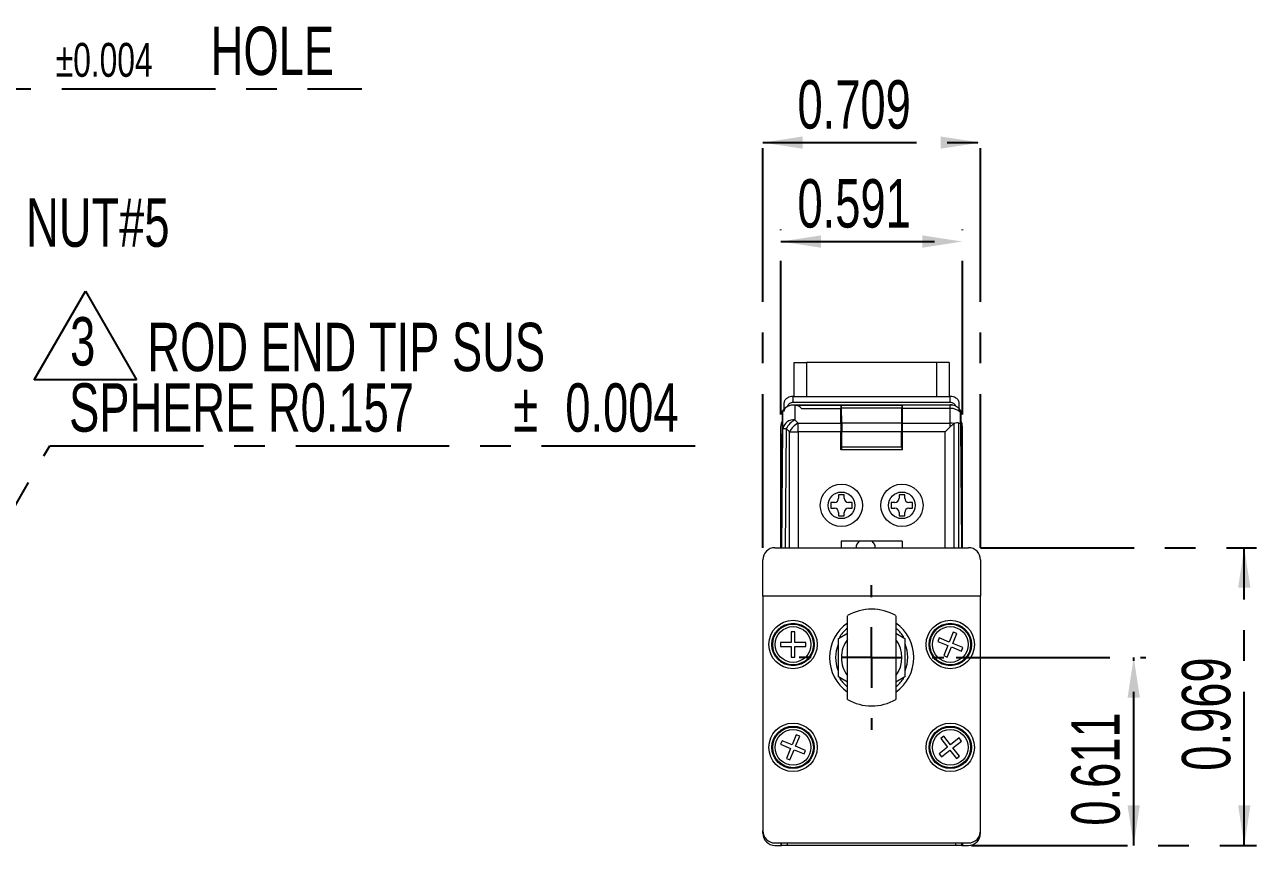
# Model space of a CAD drawing. Header units: inches. Extents: x 0.2 to 16.3, y 0.2 to 11.5.
# Drawn here: x 9.041 to 13.05, y 6.42 to 9.09 of the extents above; entities that cross this region are included whole.
import ezdxf

# ---------------------------------------------------------------- set-up
doc = ezdxf.new("R2010")
doc.units = ezdxf.units.IN
doc.header["$MEASUREMENT"] = 0
doc.linetypes.add('CENTERX2', pattern=[0.8, 0.5, -0.1, 0.1, -0.1])
doc.layers.add('CENTER_LINE', color=7, linetype='CENTERX2')
doc.styles.add('SLDTEXTSTYLE0', font='TXT', dxfattribs={"width": 0.7})
doc.dimstyles.new('SLDDIMSTYLE11', dxfattribs={"dimtxt": 0.15748, "dimasz": 0.13, "dimexe": 0, "dimexo": 0.0625, "dimgap": 0.03937, "dimtad": 0, "dimtih": 1, "dimtoh": 1, "dimdec": 3, "dimrnd": 1e-09, "dimzin": 12, "dimdsep": 46, "dimtxsty": 'SLDTEXTSTYLE0', "dimsah": 1, "dimcen": 0, "dimadec": 0, "dimazin": 3, "dimtfac": 1, "dimtdec": 3, "dimtofl": 0, "dimtmove": 0, "dimatfit": 3, "dimfxl": 1, "dimfrac": 2, "dimtolj": 1, "dimtzin": 12, "dimarcsym": 0})
doc.dimstyles.new('SLDDIMSTYLE2', dxfattribs={"dimtxt": 0.15748, "dimasz": 0.13, "dimexe": 0, "dimexo": 0.0625, "dimgap": 0.03937, "dimtad": 1, "dimdec": 3, "dimrnd": 1e-09, "dimdsep": 46, "dimtxsty": 'SLDTEXTSTYLE0', "dimsah": 1, "dimcen": 0.09, "dimadec": 0, "dimazin": 2, "dimtfac": 1, "dimtdec": 3, "dimtofl": 0, "dimtmove": 0, "dimatfit": 3, "dimfxl": 1, "dimfrac": 2, "dimtolj": 1, "dimtzin": 12, "dimarcsym": 0})
doc.dimstyles.new('SLDDIMSTYLE7', dxfattribs={"dimtxt": 0.15748, "dimasz": 0.13, "dimexe": 0, "dimexo": 0.0625, "dimgap": 0.03937, "dimtad": 0, "dimtih": 1, "dimtoh": 1, "dimdec": 3, "dimrnd": 1e-09, "dimdsep": 46, "dimtxsty": 'SLDTEXTSTYLE0', "dimsah": 1, "dimcen": 0, "dimadec": 0, "dimazin": 2, "dimtol": 1, "dimtp": 0.0039, "dimtm": 0.0039, "dimtfac": 1, "dimtdec": 3, "dimtmove": 0, "dimatfit": 3, "dimfxl": 1, "dimfrac": 2, "dimtolj": 1, "dimarcsym": 0})

# ---------------------------------------------------------------- blocks, each defined once
blk = doc.blocks.new('SW_NOTE_0_1')
at = {"layer": 'CENTER_LINE', "color": 0}
for p, q in [((-0.1168, -0.0014), (0.0499, 0.2873)), ((0.0499, 0.2873), (0.2166, -0.0014)), ((0.2166, -0.0014), (-0.1168, -0.0014))]:
    blk.add_line(p, q, dxfattribs=at)
at = {"layer": 'CENTER_LINE', "color": 0, "insert": (0, 0.203), "char_height": 0.1575, "attachment_point": 1, "style": 'SLDTEXTSTYLE0'}
blk.add_mtext('3', dxfattribs=at)
blk = doc.blocks.new('_D_16')
at = {"layer": 'CENTER_LINE'}
for p, q in [((7.8827, 7.0895), (8.3619, 8.8806)), ((8.3619, 8.8806), (10.1385, 8.8806)), ((7.8511, 6.9716), (7.8827, 7.0895)), ((7.8511, 6.9716), (7.7865, 6.7301))]:
    blk.add_line(p, q, dxfattribs=at)
for points in [[(7.8827, 7.0895), (7.9356, 7.2099), (7.897, 7.2203)], [(7.8511, 6.9716), (7.7982, 6.8512), (7.8368, 6.8409)]]:
    blk.add_solid(points, dxfattribs=at)
at = {"layer": 'CENTER_LINE', "attachment_point": 1, "style": 'SLDTEXTSTYLE0'}
for s, insert, char_height in [('%%c', (8.4244, 9.0836), 0.15748), ('0.122', (8.5988, 9.0836), 0.15748), ('HOLE', (9.6469, 9.0836), 0.15748), ('±0.004', (9.1427, 9.0305), 0.11024)]:
    blk.add_mtext(s, dxfattribs=dict(at, insert=insert, char_height=char_height))
blk = doc.blocks.new('_D_17')
at = {"layer": 'CENTER_LINE'}
for p, q in [((11.5027, 7.8212), (11.5027, 8.4236)), ((12.0932, 7.8212), (12.0932, 8.4236)), ((11.5027, 8.3842), (12.0932, 8.3842))]:
    blk.add_line(p, q, dxfattribs=at)
for points in [[(11.5027, 8.3842), (11.6327, 8.3642), (11.6327, 8.4042)], [(12.0932, 8.3842), (11.9632, 8.4042), (11.9632, 8.3642)]]:
    blk.add_solid(points, dxfattribs=at)
at = {"layer": 'CENTER_LINE', "insert": (11.5565, 8.5872), "char_height": 0.15748, "attachment_point": 1, "style": 'SLDTEXTSTYLE0'}
blk.add_mtext('0.591', dxfattribs=at)
blk = doc.blocks.new('_D_18')
at = {"layer": 'CENTER_LINE'}
for p, q in [((11.4436, 7.388), (11.4436, 8.7456)), ((12.1523, 7.388), (12.1523, 8.7456)), ((11.4436, 8.7062), (12.1523, 8.7062))]:
    blk.add_line(p, q, dxfattribs=at)
for points in [[(11.4436, 8.7062), (11.5736, 8.6862), (11.5736, 8.7262)], [(12.1523, 8.7062), (12.0223, 8.7262), (12.0223, 8.6862)]]:
    blk.add_solid(points, dxfattribs=at)
at = {"layer": 'CENTER_LINE', "insert": (11.5565, 8.9092), "char_height": 0.15748, "attachment_point": 1, "style": 'SLDTEXTSTYLE0'}
blk.add_mtext('0.709', dxfattribs=at)
blk = doc.blocks.new('_D_19')
at = {"layer": 'CENTER_LINE'}
for p, q in [((12.0727, 7.0306), (12.6902, 7.0306)), ((12.6508, 6.4195), (12.6508, 7.0306)), ((12.1227, 6.4195), (12.6902, 6.4195))]:
    blk.add_line(p, q, dxfattribs=at)
for points in [[(12.6508, 7.0306), (12.6308, 6.9006), (12.6708, 6.9006)], [(12.6508, 6.4195), (12.6708, 6.5495), (12.6308, 6.5495)]]:
    blk.add_solid(points, dxfattribs=at)
at = {"layer": 'CENTER_LINE', "insert": (12.4478, 6.4836), "char_height": 0.15748, "attachment_point": 1, "rotation": 90, "style": 'SLDTEXTSTYLE0'}
blk.add_mtext('0.611', dxfattribs=at)
blk = doc.blocks.new('_D_20')
at = {"layer": 'CENTER_LINE'}
for p, q in [((12.1523, 7.388), (13.05, 7.388)), ((13.0106, 6.4195), (13.0106, 7.388)), ((12.1306, 6.4195), (13.05, 6.4195))]:
    blk.add_line(p, q, dxfattribs=at)
for points in [[(13.0106, 7.388), (12.9906, 7.258), (13.0306, 7.258)], [(13.0106, 6.4195), (13.0306, 6.5495), (12.9906, 6.5495)]]:
    blk.add_solid(points, dxfattribs=at)
at = {"layer": 'CENTER_LINE', "insert": (12.8076, 6.6623), "char_height": 0.15748, "attachment_point": 1, "rotation": 90, "style": 'SLDTEXTSTYLE0'}
blk.add_mtext('0.969', dxfattribs=at)
blk = doc.blocks.new('SW_CENTERMARKSYMBOL_4')
at = {"layer": 'CENTER_LINE', "color": 0}
for p, q in [((0, 0.1969), (0, 0.2354)), ((0, 0), (0, 0.0984)), ((-0.1969, 0), (-0.2354, 0)), ((0, 0), (-0.0984, 0)), ((0, 0), (0, -0.0984)), ((0, 0), (0.0984, 0)), ((0.1969, 0), (0.2354, 0)), ((0, -0.1969), (0, -0.2354))]:
    blk.add_line(p, q, dxfattribs=at)
blk = doc.blocks.new('_D_31')
at = {"layer": 'CENTER_LINE'}
for p, q in [((8.8041, 7.1669), (9.1234, 7.72)), ((9.1234, 7.72), (11.2857, 7.72)), ((8.7254, 7.0306), (8.8041, 7.1669))]:
    blk.add_line(p, q, dxfattribs=at)
blk.add_solid([(8.8041, 7.1669), (8.8864, 7.2695), (8.8518, 7.2895)], dxfattribs=at)
at = {"layer": 'CENTER_LINE', "char_height": 0.15748, "attachment_point": 1, "style": 'SLDTEXTSTYLE0'}
for s, insert in [('ROD END TIP SUS', (9.4409, 8.1199)), ('SPHERE R0.157', (9.1859, 7.923)), ('%%p', (10.6317, 7.923)), ('0.004', (10.8008, 7.923))]:
    blk.add_mtext(s, dxfattribs=dict(at, insert=insert))
blk = doc.blocks.new('SW_NOTE_0_11')
at = {"layer": 'CENTER_LINE', "color": 0, "insert": (0.0215, 0.0936), "char_height": 0.15748, "attachment_point": 1, "style": 'SLDTEXTSTYLE0'}
blk.add_mtext('NUT#5', dxfattribs=at)

msp = doc.modelspace()

# ---------------------------------------------------------------- linework, layer by layer
at = {"color": 7, "linetype": 'Continuous', "lineweight": 18}
for p, q in [((11.546, 7.8803), (11.546, 7.9905)), ((12.0105, 7.9905), (11.5853, 7.9905)), ((12.0499, 7.9905), (12.0499, 7.8803)), ((11.542, 7.8606), (11.542, 7.8803)), ((11.542, 7.8803), (12.0538, 7.8803)), ((12.0538, 7.8606), (11.542, 7.8606)), ((12.0538, 7.8606), (12.0538, 7.8803)), ((11.504, 7.388), (11.5079, 7.833)), ((11.5087, 7.7761), (11.5087, 7.8343)), ((11.542, 7.8527), (12.0538, 7.8527)), ((11.542, 7.8527), (11.6975, 7.8527)), ((11.5481, 7.8522), (11.5481, 7.8036)), ((11.5507, 7.8517), (11.6975, 7.8517)), ((11.6975, 7.8402), (11.5708, 7.8402)), ((11.6975, 7.8517), (11.6975, 7.8527)), ((11.6975, 7.8517), (11.6975, 7.8402)), ((11.6975, 7.7934), (11.6975, 7.8402)), ((11.6995, 7.8308), (11.6975, 7.8308)), ((11.6995, 7.8291), (11.6975, 7.8291)), ((11.7004, 7.8527), (11.6995, 7.851)), ((11.6995, 7.8291), (11.6995, 7.851)), ((11.6995, 7.851), (11.6997, 7.8507)), ((11.6995, 7.7579), (11.6995, 7.8291)), ((11.8962, 7.8507), (11.6997, 7.8507)), ((11.7003, 7.7934), (11.6998, 7.8426)), ((11.896, 7.8426), (11.6998, 7.8426)), ((11.7004, 7.8527), (11.8955, 7.8527)), ((11.8955, 7.8527), (11.8964, 7.851)), ((11.8956, 7.7934), (11.896, 7.8426)), ((11.8964, 7.851), (11.8962, 7.8507)), ((11.8964, 7.851), (11.8964, 7.8291)), ((11.8964, 7.8308), (11.8983, 7.8308)), ((11.8964, 7.7579), (11.8964, 7.8291)), ((11.8964, 7.8291), (11.8983, 7.8291)), ((11.8983, 7.8527), (12.0538, 7.8527)), ((11.8983, 7.8517), (11.8983, 7.8527)), ((12.0538, 7.8517), (11.8983, 7.8517)), ((11.8983, 7.8412), (11.8983, 7.8517)), ((12.0538, 7.8412), (11.8983, 7.8412)), ((11.8983, 7.7934), (11.8983, 7.8412)), ((12.0538, 7.8412), (12.0538, 7.8517)), ((12.0538, 7.7934), (12.0538, 7.8412)), ((12.0827, 7.8311), (12.0826, 7.8402)), ((12.0869, 7.7907), (12.0869, 7.8284)), ((12.088, 7.833), (12.0918, 7.388)), ((11.5027, 7.388), (11.5027, 7.7818)), ((11.5481, 7.8036), (11.5583, 7.7934)), ((11.5583, 7.7655), (11.5583, 7.7934)), ((11.5583, 7.7934), (11.6975, 7.7934)), ((11.6975, 7.7934), (11.6975, 7.7655)), ((11.8956, 7.7934), (11.7003, 7.7934)), ((11.8983, 7.7934), (12.0538, 7.7934)), ((11.8983, 7.7655), (11.8983, 7.7934)), ((12.0375, 7.7655), (12.0538, 7.7818)), ((12.0538, 7.7818), (12.0538, 7.7934)), ((12.0932, 7.388), (12.0932, 7.7818)), ((11.5305, 7.7655), (11.5202, 7.7758)), ((11.5305, 7.7655), (11.5583, 7.7655)), ((11.6975, 7.7655), (11.5583, 7.7655)), ((11.6975, 7.707), (11.6975, 7.7655)), ((11.6995, 7.7579), (11.6975, 7.7579)), ((11.6997, 7.7346), (11.6995, 7.7579)), ((11.8955, 7.7655), (11.7004, 7.7655)), ((11.7004, 7.7149), (11.7004, 7.7655)), ((11.8955, 7.7149), (11.8955, 7.7655)), ((11.8962, 7.7346), (11.8964, 7.7579)), ((11.8964, 7.7579), (11.8983, 7.7579)), ((11.8983, 7.707), (11.8983, 7.7655)), ((12.0375, 7.7655), (11.8983, 7.7655)), ((11.6999, 7.7346), (11.6975, 7.7346)), ((11.6999, 7.7149), (11.6975, 7.7149)), ((11.8983, 7.707), (11.6975, 7.707)), ((11.6996, 7.7149), (11.6996, 7.707)), ((11.6999, 7.7149), (11.6999, 7.7346)), ((11.7004, 7.7149), (11.7, 7.7149)), ((11.7, 7.7149), (11.7, 7.707)), ((11.8955, 7.7149), (11.7004, 7.7149)), ((11.8955, 7.7149), (11.8959, 7.7149)), ((11.8959, 7.7149), (11.8959, 7.707)), ((11.896, 7.7149), (11.896, 7.7346)), ((11.896, 7.7346), (11.8983, 7.7346)), ((11.896, 7.7149), (11.8983, 7.7149)), ((11.8962, 7.7149), (11.8962, 7.707)), ((11.7087, 7.5604), (11.6903, 7.5604)), ((11.6903, 7.5604), (11.6903, 7.5489)), ((11.7087, 7.5489), (11.7087, 7.5604)), ((11.9056, 7.5604), (11.8872, 7.5604)), ((11.8872, 7.5604), (11.8872, 7.5489)), ((11.9056, 7.5489), (11.9056, 7.5604)), ((11.6651, 7.5351), (11.6651, 7.5167)), ((11.6765, 7.5351), (11.6651, 7.5351)), ((11.6651, 7.5167), (11.6765, 7.5167)), ((11.6903, 7.503), (11.6903, 7.4915)), ((11.7087, 7.4915), (11.7087, 7.503)), ((11.734, 7.5351), (11.7225, 7.5351)), ((11.7225, 7.5167), (11.734, 7.5167)), ((11.734, 7.5167), (11.734, 7.5351)), ((11.8734, 7.5351), (11.8619, 7.5351)), ((11.8619, 7.5351), (11.8619, 7.5167)), ((11.8619, 7.5167), (11.8734, 7.5167)), ((11.8872, 7.503), (11.8872, 7.4915)), ((11.9056, 7.4915), (11.9056, 7.503)), ((11.9308, 7.5351), (11.9193, 7.5351)), ((11.9193, 7.5167), (11.9308, 7.5167)), ((11.9308, 7.5167), (11.9308, 7.5351)), ((11.6903, 7.4915), (11.7087, 7.4915)), ((11.8872, 7.4915), (11.9056, 7.4915)), ((11.483, 7.388), (12.1129, 7.388)), ((11.8973, 7.4088), (11.6985, 7.4088)), ((11.6985, 7.4088), (11.6985, 7.388)), ((11.8973, 7.4088), (11.8973, 7.388)), ((11.4436, 7.2306), (11.4436, 7.3487)), ((12.1523, 7.3487), (12.1523, 7.2306)), ((11.4436, 7.2306), (11.4436, 6.4668)), ((12.1523, 7.2306), (11.4436, 7.2306)), ((12.1523, 6.4668), (12.1523, 7.2306)), ((11.7192, 6.8942), (11.7192, 7.1669)), ((11.8767, 7.1669), (11.8767, 7.0306)), ((11.5482, 7.1144), (11.5358, 7.1144)), ((11.5358, 7.1144), (11.5358, 7.0793)), ((11.5482, 7.0793), (11.5482, 7.1144)), ((11.6897, 7.0931), (11.7189, 7.1099)), ((11.6953, 7.0963), (11.6953, 7.1006)), ((11.8767, 7.1101), (11.9062, 7.0931)), ((11.9001, 7.1006), (11.9001, 7.0966)), ((12.0636, 7.1137), (12.0504, 7.0812)), ((12.0619, 7.0765), (12.0751, 7.1091)), ((12.0751, 7.1091), (12.0636, 7.1137)), ((11.5358, 7.0793), (11.5007, 7.0793)), ((11.5007, 7.0793), (11.5007, 7.0669)), ((11.5007, 7.0669), (11.5358, 7.0669)), ((11.5358, 7.0669), (11.5358, 7.0317)), ((11.5834, 7.0793), (11.5482, 7.0793)), ((11.5482, 7.0317), (11.5482, 7.0669)), ((11.5482, 7.0669), (11.5834, 7.0669)), ((11.5834, 7.0669), (11.5834, 7.0793)), ((12.0178, 7.0943), (12.0132, 7.0828)), ((12.0132, 7.0828), (12.0458, 7.0697)), ((12.0504, 7.0812), (12.0178, 7.0943)), ((12.0458, 7.0697), (12.0326, 7.0371)), ((12.0441, 7.0324), (12.0573, 7.065)), ((12.0573, 7.065), (12.0898, 7.0518)), ((12.0945, 7.0633), (12.0619, 7.0765)), ((12.0898, 7.0518), (12.0945, 7.0633)), ((11.5358, 7.0317), (11.5482, 7.0317)), ((11.8767, 7.0306), (11.8767, 6.8942)), ((12.0326, 7.0371), (12.0441, 7.0324)), ((11.6674, 6.9865), (11.6682, 6.9865)), ((11.9277, 6.9865), (11.9285, 6.9865)), ((11.7198, 6.9507), (11.6897, 6.9681)), ((11.6953, 6.9605), (11.6953, 6.9648)), ((11.9062, 6.9681), (11.8762, 6.9507)), ((11.9001, 6.9645), (11.9001, 6.9605)), ((11.5521, 6.779), (11.5387, 6.7465)), ((11.5636, 6.7743), (11.5521, 6.779)), ((11.5062, 6.76), (11.5015, 6.7485)), ((11.5015, 6.7485), (11.5339, 6.7351)), ((11.5387, 6.7465), (11.5062, 6.76)), ((11.5339, 6.7351), (11.5205, 6.7026)), ((11.5501, 6.7418), (11.5636, 6.7743)), ((11.5826, 6.7284), (11.5501, 6.7418)), ((12.0451, 6.7395), (12.0175, 6.7177)), ((12.0331, 6.7748), (12.0234, 6.7671)), ((12.0234, 6.7671), (12.0451, 6.7395)), ((12.0549, 6.7471), (12.0331, 6.7748)), ((12.0825, 6.7689), (12.0549, 6.7471)), ((12.0626, 6.7374), (12.0902, 6.7591)), ((12.0843, 6.7098), (12.0626, 6.7374)), ((12.0902, 6.7591), (12.0825, 6.7689)), ((11.5205, 6.7026), (11.532, 6.6979)), ((11.532, 6.6979), (11.5454, 6.7303)), ((11.5454, 6.7303), (11.5779, 6.7169)), ((11.5779, 6.7169), (11.5826, 6.7284)), ((12.0175, 6.7177), (12.0252, 6.708)), ((12.0252, 6.708), (12.0528, 6.7297)), ((12.0528, 6.7297), (12.0745, 6.7021)), ((12.0745, 6.7021), (12.0843, 6.7098)), ((11.4436, 6.4589), (11.4436, 6.4668)), ((12.1523, 6.4589), (12.1523, 6.4668)), ((11.483, 6.4274), (12.1129, 6.4274)), ((11.483, 6.4195), (11.5027, 6.4195)), ((11.5027, 6.4274), (11.5027, 6.4195)), ((11.5027, 6.4195), (11.5046, 6.4195)), ((11.5046, 6.4195), (11.5046, 6.4274)), ((11.5243, 6.4195), (11.5046, 6.4195)), ((12.0716, 6.4195), (11.5243, 6.4195)), ((12.0912, 6.4195), (12.0716, 6.4195)), ((12.0912, 6.4195), (12.0912, 6.4274)), ((12.0912, 6.4195), (12.0932, 6.4195)), ((12.0932, 6.4274), (12.0932, 6.4195)), ((12.0932, 6.4195), (12.1129, 6.4195))]:
    msp.add_line(p, q, dxfattribs=at)
at = {"color": 8, "linetype": 'Continuous', "lineweight": 18}
for p, q in [((11.5853, 7.9905), (11.5853, 7.8803)), ((12.0105, 7.8803), (12.0105, 7.9905)), ((12.0654, 7.7909), (12.0654, 7.388)), ((12.0817, 7.388), (12.0817, 7.7934)), ((11.5053, 7.388), (11.5087, 7.7761)), ((11.5202, 7.7758), (11.5168, 7.388)), ((11.5305, 7.388), (11.5305, 7.7655)), ((11.5583, 7.7655), (11.5583, 7.388)), ((12.0375, 7.388), (12.0375, 7.7655)), ((11.5243, 6.4195), (11.5243, 6.4274)), ((12.0716, 6.4195), (12.0716, 6.4274))]:
    msp.add_line(p, q, dxfattribs=at)
at = {"color": 7, "linetype": 'Continuous', "lineweight": 18}
for centre, radius in [((11.6995, 7.5259), 0.0689), ((11.8964, 7.5259), 0.0689), ((11.6995, 7.5259), 0.0433), ((11.8964, 7.5259), 0.0433), ((11.542, 7.0731), 0.0787), ((11.542, 7.0731), 0.0689), ((11.542, 7.0731), 0.0661), ((12.0538, 7.0731), 0.0787), ((12.0538, 7.0731), 0.0689), ((12.0538, 7.0731), 0.0661), ((11.542, 7.0731), 0.0582), ((12.0538, 7.0731), 0.0582), ((11.542, 6.7384), 0.0787), ((12.0538, 6.7384), 0.0787), ((11.542, 6.7384), 0.0689), ((11.542, 6.7384), 0.0661), ((11.542, 6.7384), 0.0582), ((12.0538, 6.7384), 0.0689), ((12.0538, 6.7384), 0.0661), ((12.0538, 6.7384), 0.0582)]:
    msp.add_circle(centre, radius, dxfattribs=at)
for centre, radius, start, end in [((12.0538, 7.8409), 0.0394, 63.6986, 90), ((11.542, 7.8133), 0.0394, 147.8199, 150.0528), ((11.542, 7.8133), 0.0394, 43.0427, 81.1675), ((12.0538, 7.8133), 0.0394, 82.4835, 90), ((12.0538, 7.8133), 0.0394, 77.3403, 90), ((12.0555, 7.7961), 0.0451, 45.8236, 92.0725), ((12.0538, 7.8133), 0.0394, 32.6672, 77.3403), ((12.0538, 7.8133), 0.0394, 29.9472, 32.6672), ((11.5432, 7.7686), 0.0353, 82.1272, 167.7363), ((11.5777, 7.7462), 0.0647, 117.2738, 152.7262), ((11.588, 7.7359), 0.0647, 117.2738, 152.7262), ((12.0539, 7.7391), 0.0543, 76.0861, 90.0792), ((12.0746, 7.7766), 0.0169, 116.6059, 122.8064), ((12.0538, 7.7818), 0.0394, 0, 29.123), ((11.5205, 7.9779), 0.2021, 266.658, 269.9281), ((11.6765, 7.5489), 0.0138, 270, 0), ((11.7225, 7.5489), 0.0138, 180, 270), ((11.8734, 7.5489), 0.0138, 270, 0), ((11.9193, 7.5489), 0.0138, 180, 270), ((11.6765, 7.503), 0.0138, 0, 90), ((11.7225, 7.503), 0.0138, 90, 180), ((11.8734, 7.503), 0.0138, 0, 90), ((11.9193, 7.503), 0.0138, 90, 180), ((11.483, 7.3487), 0.0394, 90, 180), ((11.7784, 7.3859), 0.0315, 133.4428, 176.1599), ((11.7784, 7.3859), 0.0315, 3.8401, 46.5572), ((12.1129, 7.3487), 0.0394, 0, 90), ((11.7979, 7.0306), 0.1575, 60, 120), ((11.7979, 7.0306), 0.137, 125.0795, 234.9205), ((11.7979, 7.0306), 0.137, 305.0795, 54.9205), ((11.7977, 7.0306), 0.124, 129.2726, 145.6287), ((11.7977, 7.0306), 0.124, 34.3713, 50.4441), ((11.7979, 7.0306), 0.1173, 158.6446, 200.7371), ((11.7979, 7.0306), 0.0984, 143.1301, 180), ((11.7979, 7.0306), 0.0984, 323.1301, 36.8699), ((11.7979, 7.0306), 0.1173, 338.6447, 22.2185), ((11.7979, 7.0306), 0.0984, 180, 216.8699), ((11.7977, 7.0306), 0.124, 214.3713, 230.7274), ((11.7977, 7.0306), 0.124, 309.5559, 325.6287), ((11.7979, 7.0306), 0.1575, 240, 270), ((11.7979, 7.0306), 0.1575, 270, 300), ((11.483, 6.4668), 0.0394, 180, 270), ((11.483, 6.4589), 0.0394, 180, 270), ((12.1129, 6.4668), 0.0394, 270, 0), ((12.1129, 6.4589), 0.0394, 270, 0)]:
    msp.add_arc(centre, radius, start, end, dxfattribs=at)
for centre, major_axis, ratio, start_param, end_param in [((12.0538, 7.7262), (0.0278, 0.0672), 0.414214, 0, 0.445561), ((12.0538, 7.7818), (0.0394, 0), 0.414214, 0.573826, 0.785398), ((12.0538, 11.6008), (-0.0394, 4.5115), 0.000076, 2.576493, 2.77517), ((12.0915, 7.3291), (-0.0007, 0.0827), 0.008727, 5.506371, 7.046704)]:
    msp.add_ellipse(centre, major_axis=major_axis, ratio=ratio, start_param=start_param, end_param=end_param, dxfattribs=at)
for points in [[(11.546, 7.9905), (11.5466, 7.9905), (11.5477, 7.9905), (11.5569, 7.9905), (11.5699, 7.9905), (11.5802, 7.9905), (11.5853, 7.9905)], [(12.0499, 7.9905), (12.0493, 7.9905), (12.0481, 7.9905), (12.039, 7.9905), (12.026, 7.9905), (12.0157, 7.9905), (12.0105, 7.9905)], [(11.5131, 7.8311), (11.5133, 7.8328), (11.5136, 7.8363), (11.5159, 7.8411), (11.5192, 7.8453), (11.5221, 7.8472), (11.5236, 7.8481)]]:
    msp.add_open_spline(points, degree=3, dxfattribs=at)
for points, knots in [([(11.5133, 7.8409), (11.5134, 7.8439), (11.5135, 7.8502), (11.5136, 7.8559), (11.5136, 7.8589)], [0, 0, 0, 0, 0.479315, 1, 1, 1, 1]), ([(11.5136, 7.8589), (11.5138, 7.8607), (11.5141, 7.8642), (11.5165, 7.8692), (11.52, 7.8734), (11.5231, 7.8753), (11.5246, 7.8762)], [0, 0, 0, 0, 0.268398, 0.522178, 0.764747, 1, 1, 1, 1]), ([(11.542, 7.8606), (11.5401, 7.8604), (11.5362, 7.8601), (11.5308, 7.8574), (11.5264, 7.8534), (11.5246, 7.8499), (11.5237, 7.8482)], [0, 0, 0, 0, 0.249883, 0.499844, 0.749883, 1, 1, 1, 1]), ([(11.542, 7.8803), (11.539, 7.8801), (11.533, 7.8797), (11.5274, 7.8774), (11.5246, 7.8762)], [0, 0, 0, 0, 0.500008, 1, 1, 1, 1]), ([(12.0722, 7.8482), (12.0713, 7.8499), (12.0695, 7.8534), (12.0651, 7.8574), (12.0597, 7.8601), (12.0558, 7.8604), (12.0538, 7.8606)], [0, 0, 0, 0, 0.250117, 0.500156, 0.750117, 1, 1, 1, 1]), ([(12.0713, 7.8762), (12.073, 7.8751), (12.0765, 7.873), (12.0801, 7.868), (12.0819, 7.8632), (12.0822, 7.8601), (12.0823, 7.8589)], [0, 0, 0, 0, 0.270501, 0.54064, 0.820446, 1, 1, 1, 1]), ([(12.0826, 7.8409), (12.0825, 7.8437), (12.0824, 7.85), (12.0823, 7.8558), (12.0823, 7.8589)], [0, 0, 0, 0, 0.4520547, 1, 1, 1, 1]), ([(11.5087, 7.8343), (11.5089, 7.8346), (11.5092, 7.8351), (11.5124, 7.8396), (11.5187, 7.8455), (11.5282, 7.8508), (11.5386, 7.8531), (11.5455, 7.8525), (11.5481, 7.8522)], [0, 0, 0, 0, 0.154072, 0.309207, 0.488335, 0.671502, 0.878231, 1, 1, 1, 1]), ([(11.6998, 7.8426), (11.6998, 7.8451), (11.6998, 7.8497), (11.6997, 7.8504), (11.6997, 7.8507)], [0, 0, 0, 0, 0.557681, 1, 1, 1, 1]), ([(11.8962, 7.8507), (11.8962, 7.8502), (11.8961, 7.8493), (11.8961, 7.8447), (11.896, 7.8426)], [0, 0, 0, 0, 0.557682, 1, 1, 1, 1]), ([(12.0625, 7.8517), (12.0624, 7.8517), (12.0623, 7.8517), (12.0609, 7.8517), (12.0588, 7.8517), (12.0563, 7.8517), (12.0546, 7.8517), (12.0538, 7.8517)], [0, 0, 0, 0, 0.209529, 0.419059, 0.628588, 0.838117, 1, 1, 1, 1]), ([(12.087, 7.8346), (12.087, 7.8345), (12.087, 7.8344), (12.0869, 7.8329), (12.0869, 7.8307), (12.0869, 7.8287), (12.0869, 7.8284)], [0, 0, 0, 0, 0.238751, 0.502449, 0.923769, 1, 1, 1, 1]), ([(11.5027, 7.7818), (11.5029, 7.7853), (11.5033, 7.7919), (11.5062, 7.7979), (11.5076, 7.8008)], [0, 0, 0, 0, 0.522752, 1, 1, 1, 1]), ([(11.7003, 7.7934), (11.7003, 7.7888), (11.7004, 7.7806), (11.7004, 7.7701), (11.7004, 7.7655)], [0, 0, 0, 0, 0.557568, 1, 1, 1, 1]), ([(11.8956, 7.7934), (11.8956, 7.7888), (11.8955, 7.7806), (11.8955, 7.7701), (11.8955, 7.7655)], [0, 0, 0, 0, 0.557568, 1, 1, 1, 1]), ([(12.0654, 7.7909), (12.0624, 7.7889), (12.0586, 7.7863), (12.0547, 7.7827), (12.0538, 7.7818)], [0, 0, 0, 0, 0.765617, 1, 1, 1, 1]), ([(11.6897, 6.9681), (11.6897, 6.9733), (11.6897, 6.9965), (11.6897, 7.0385), (11.6897, 7.0748), (11.6897, 7.0931)], [0, 0, 0, 0, 0.126972, 0.560077, 1, 1, 1, 1]), ([(11.9062, 7.0931), (11.9062, 7.075), (11.9062, 7.0387), (11.9062, 6.9968), (11.9062, 6.9733), (11.9062, 6.9681)], [0, 0, 0, 0, 0.4333142, 0.8730283, 1, 1, 1, 1])]:
    msp.add_open_spline(points, degree=3, knots=knots, dxfattribs=at)

# ---------------------------------------------------------------- block references
at = {"layer": 'CENTER_LINE'}
for name, p in [('SW_NOTE_0_11', (9.0244, 8.431)), ('SW_NOTE_0_1', (9.1892, 7.9353)), ('SW_CENTERMARKSYMBOL_4', (11.7979, 7.0306))]:
    msp.add_blockref(name, p, dxfattribs=at)

# ---------------------------------------------------------------- dimensions: what is measured, and where the dimension line sits
dim = msp.add_diameter_dim_2p(p1=(7.8827, 7.0895), p2=(7.8511, 6.9716), text='<> HOLE', dimstyle='SLDDIMSTYLE7', dxfattribs=at)
dim.commit()
dim.dimension.update_dxf_attribs({"geometry": '_D_16', "text_midpoint": (9.2815, 8.992), "dimtype": 163})
for base, p1, p2, picture, middle in [((12.1523, 8.7062), (11.4436, 7.3487), (12.1523, 7.3487), '_D_18', (11.7979, 8.7062)), ((12.09322, 8.38425), (11.50266, 7.78183), (12.09322, 7.78183), '_D_17', (11.79794, 8.38425))]:
    dim = msp.add_linear_dim(base=base, p1=p1, p2=p2, dimstyle='SLDDIMSTYLE2', dxfattribs=at)
    dim.commit()
    dim.dimension.update_dxf_attribs({"geometry": picture, "text_midpoint": middle, "dimtype": 160})
dim = msp.add_radius_dim(center=(8.7254, 7.0306), mpoint=(8.8041, 7.1669), text='ROD END TIP SUS\\PSPHERE R0.157 %%p 0.004', dimstyle='SLDDIMSTYLE11', dxfattribs=at)
dim.commit()
dim.dimension.update_dxf_attribs({"geometry": '_D_31', "text_midpoint": (10.2358, 7.9102), "dimtype": 164})
for base, p1, p2, picture, middle in [((13.01058, 7.388044), (12.091247, 6.41954), (12.112901, 7.388044), '_D_20', (13.01058, 6.903792)), ((12.6508, 7.0306), (12.0834, 6.4195), (12.0334, 7.0306), '_D_19', (12.6508, 6.7251))]:
    dim = msp.add_linear_dim(base=base, p1=p1, p2=p2, angle=90, dimstyle='SLDDIMSTYLE2', dxfattribs=at)
    dim.commit()
    dim.dimension.update_dxf_attribs({"geometry": picture, "text_midpoint": middle, "dimtype": 160})

doc.saveas('drawing.dxf')
